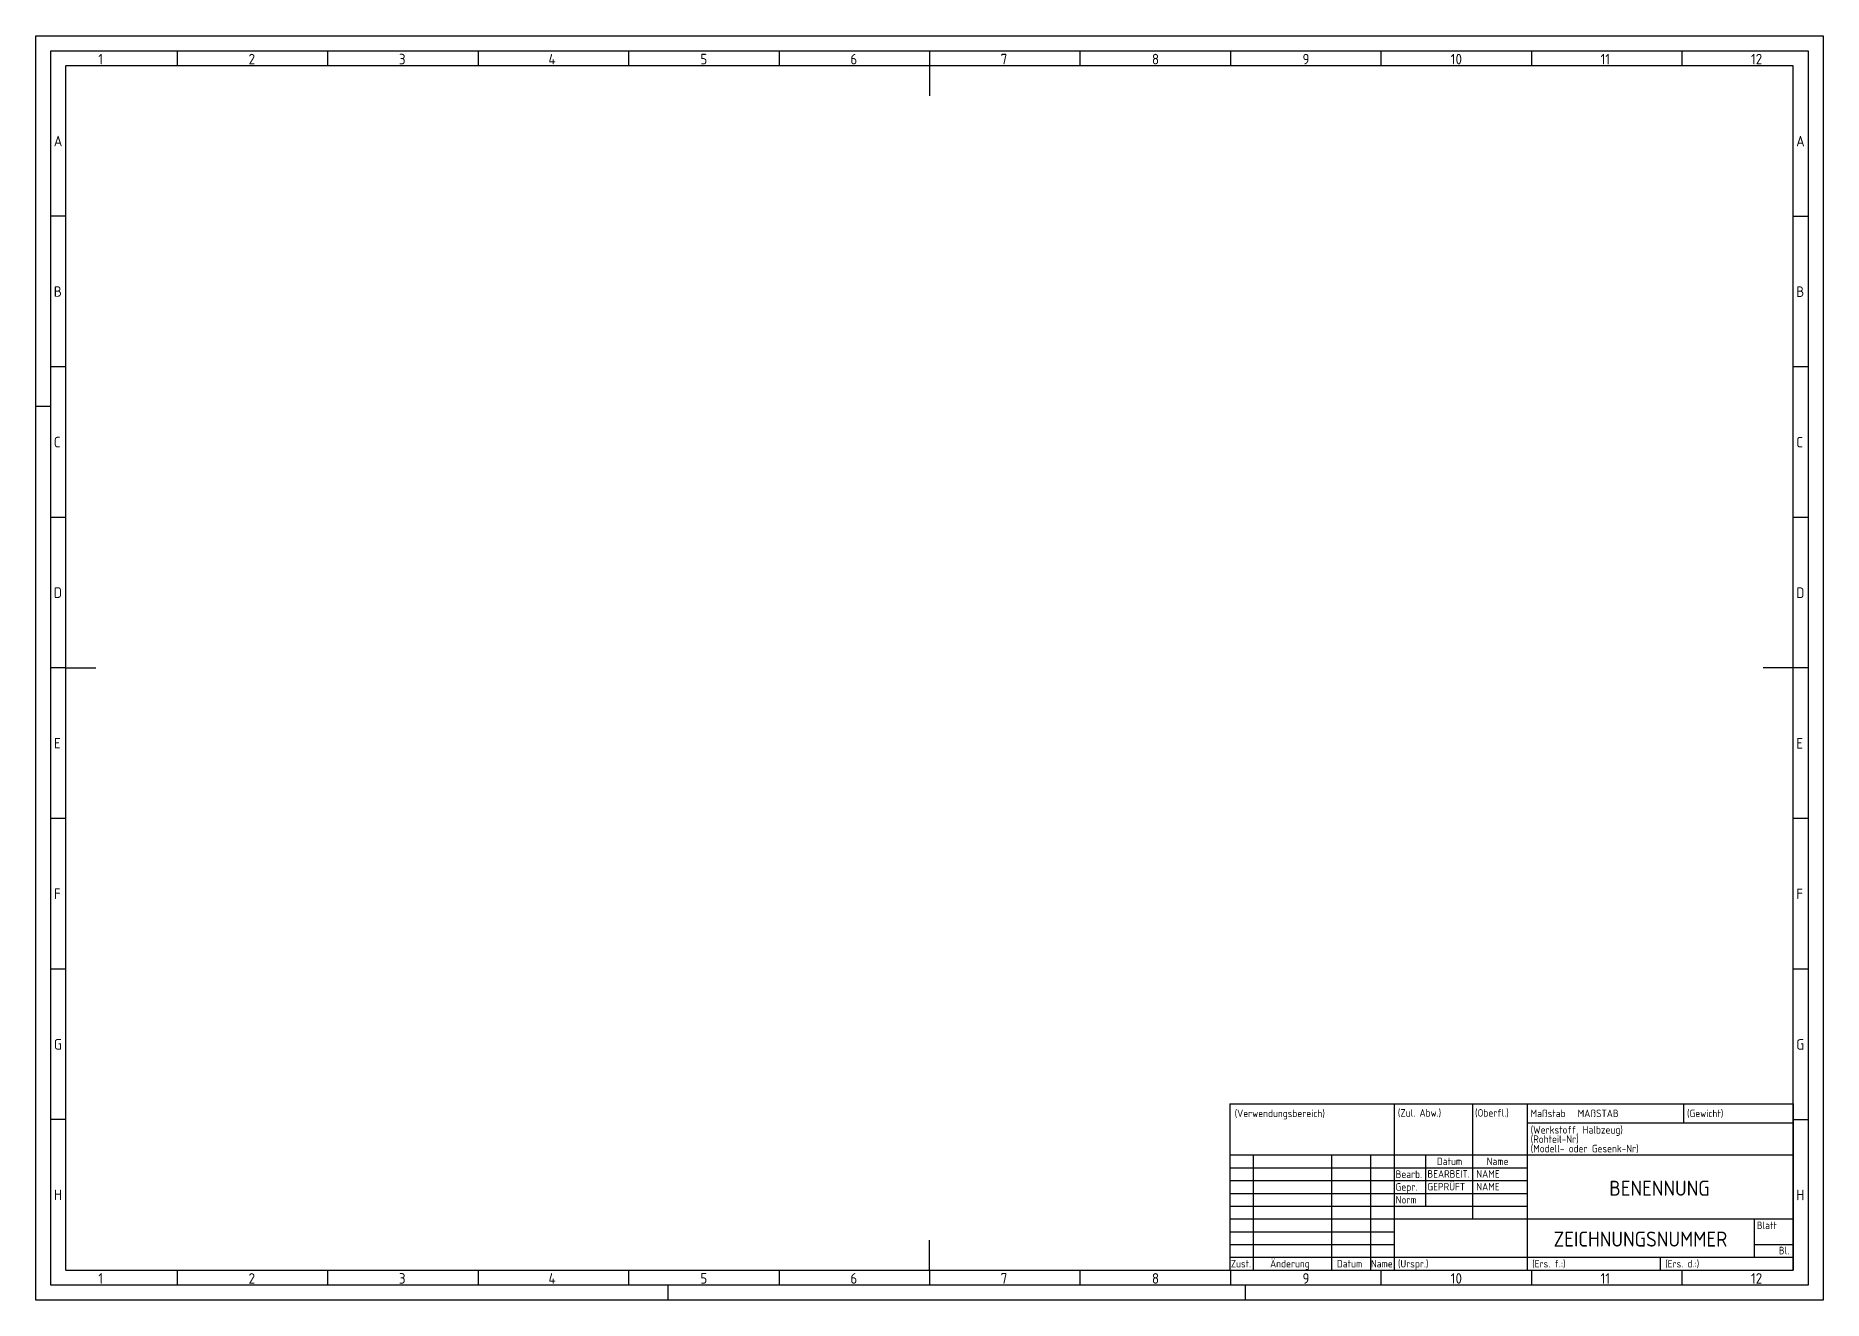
# Model space of a CAD drawing. Header units: millimetres. Extents: x 0 to 594, y 0 to 420.
import ezdxf
from ezdxf.enums import TextEntityAlignment as Align

# ---------------------------------------------------------------- set-up
doc = ezdxf.new("R2010")
doc.units = ezdxf.units.MM
for name, color, linetype in [('025', 1, 'Continuous'), ('035', 5, 'Continuous'), ('05', 6, 'Continuous'), ('07', 7, 'Continuous')]:
    doc.layers.add(name, color=color, linetype=linetype)
doc.styles.add('ISO Proportional', font='isocp.shx')

msp = doc.modelspace()

# ---------------------------------------------------------------- linework, layer by layer
at = {"layer": '035'}
for p, q in [((584, 410), (10, 410)), ((10, 10), (10, 410)), ((47, 415), (47, 410)), ((97, 415), (97, 410)), ((147, 415), (147, 410)), ((197, 415), (197, 410)), ((247, 415), (247, 410)), ((297, 415), (297, 410)), ((347, 415), (347, 410)), ((397, 415), (397, 410)), ((447, 415), (447, 410)), ((497, 415), (497, 410)), ((547, 415), (547, 410)), ((584, 10), (584, 410)), ((9.98, 360.04), (5, 360.04)), ((588.98, 360), (584, 360)), ((9.98, 310.04), (5, 310.04)), ((588.98, 310), (584, 310)), ((0, 297), (5, 297)), ((9.98, 260.04), (5, 260.04)), ((588.98, 260), (584, 260)), ((9.98, 210.04), (5, 210.04)), ((588.98, 210), (584, 210)), ((10, 160), (5.02, 160)), ((589, 159.96), (584.02, 159.96)), ((10, 110), (5.02, 110)), ((589, 109.96), (584.02, 109.96)), ((10, 60), (5.02, 60)), ((477.4, 65.25), (477.4, 27)), ((547.6, 65.25), (547.6, 58.88)), ((589, 59.96), (584.02, 59.96)), ((495.6, 58.88), (584, 58.88)), ((404.6, 48.25), (404.6, 10)), ((430.6, 48.25), (430.6, 10)), ((443.6, 48.25), (443.6, 10)), ((461.8, 48.25), (461.8, 31.25)), ((396.8, 44), (495.6, 44)), ((396.8, 39.75), (495.6, 39.75)), ((396.8, 35.5), (495.6, 35.5)), ((396.8, 31.25), (495.6, 31.25)), ((396.8, 27), (451.4, 27)), ((396.8, 22.75), (451.4, 22.75)), ((396.8, 18.5), (451.4, 18.5)), ((571, 18.5), (584, 18.5)), ((396.8, 14.25), (584, 14.25)), ((539.8, 14.25), (539.8, 10)), ((10, 10), (584, 10)), ((47, 10), (47, 5)), ((97, 10), (97, 5)), ((147, 10), (147, 5)), ((197, 10), (197, 5)), ((247, 10), (247, 5)), ((297, 10), (297, 5)), ((347, 10), (347, 5)), ((397, 10), (397, 5)), ((447, 10), (447, 5)), ((497, 10), (497, 5)), ((547, 10), (547, 5)), ((210, 5), (210, 0)), ((402, 0), (402, 5))]:
    msp.add_line(p, q, dxfattribs=at)
msp.add_lwpolyline([(0, 420), (594, 420), (594, 0), (0, 0)], close=True, dxfattribs=at)
at = {"layer": '07'}
for p, q in [((297, 410), (297, 400)), ((10, 210), (20, 210)), ((584, 210), (574, 210)), ((396.8, 65.25), (584, 65.25)), ((396.8, 65.25), (396.8, 10)), ((451.4, 65.25), (451.4, 10)), ((495.6, 65.25), (495.6, 10)), ((584, 65.25), (584, 10)), ((396.8, 48.25), (584, 48.25)), ((451.4, 27), (584, 27)), ((571, 27), (571, 14.25)), ((297, 10), (297, 20)), ((396.8, 10), (584, 10)), ((396.8, 10), (584, 10))]:
    msp.add_line(p, q, dxfattribs=at)
msp.add_lwpolyline([(5, 415), (589, 415), (589, 5), (5, 5)], close=True, dxfattribs=at)

# ---------------------------------------------------------------- texts
at = {"layer": '025', "style": 'ISO Proportional'}
for s, p in [('(Verwendungsbereich)', (398.4, 60.81)), ('Maßstab', (496.73, 60.81)), ('(Gewicht)', (548.73, 60.81)), ('(Werkstoff, Halbzeug)', (496.76, 55.35)), ('(Rohteil-Nr)', (496.76, 52.26)), ('(Modell- oder Gesenk-Nr)', (496.76, 49.12)), ('Bearb.', (451.9, 40.62)), ('Datum', (465.63, 44.88)), ('Name', (482.17, 44.88)), ('Gepr.', (451.9, 36.38)), ('Norm', (451.9, 32.12)), ('Blatt', (571.91, 23.63)), ('Zust.', (397.11, 10.88)), ('Änderung', (410.19, 10.88)), ('Datum', (432.41, 10.88)), ('Name', (443.68, 10.88)), ('(Urspr.)', (452.65, 10.88)), ('(Ers. f.:) ', (497.28, 10.88)), ('(Ers. d.:) ', (541.48, 10.88)), ('Bl.', (579.24, 15.26))]:
    msp.add_text(s, height=2.5, dxfattribs=at).set_placement(p)
at = {"layer": '025', "char_height": 2.5, "attachment_point": 1, "style": 'ISO Proportional'}
for s, insert, width in [('(Zul. Abw.)', (452.63, 63.48), 24.7674), ('(Oberfl.)', (478.29, 63.48), 17.3141)]:
    msp.add_mtext(s, dxfattribs=dict(at, insert=insert, width=width))
at = {"layer": '025', "style": 'ISO Proportional'}
for tag, p, s in [('MAßSTAB', (512.39, 60.81), '1:1'), ('BEARBEIT.', (462.46, 40.71), '00.00.00'), ('NAME', (478.72, 40.71), 'XXX'), ('GEPRÜFT', (462.46, 36.46), '00.00.00'), ('NAME', (478.72, 36.46), 'XXX')]:
    msp.add_attdef(tag, p, s, height=2.5, dxfattribs=at)
at = {"layer": '035', "style": 'ISO Proportional'}
for s, p in [('1', (20.81, 410.5)), ('2', (70.73, 410.5)), ('3', (120.68, 410.5)), ('4', (170.38, 410.5)), ('5', (220.84, 410.5)), ('6', (270.69, 410.5)), ('7', (320.67, 410.5)), ('8', (370.92, 410.5)), ('9', (420.96, 410.5)), ('10', (470.22, 410.5)), ('11', (519.99, 410.5)), ('12', (569.99, 410.5)), ('A', (6, 383.29)), ('A', (585, 383.25)), ('B', (6, 333.29)), ('B', (585, 333.25)), ('C', (6, 283.29)), ('C', (585, 283.25)), ('D', (6, 233.29)), ('D', (585, 233.25)), ('E', (6.02, 183.25)), ('E', (585.02, 183.22)), ('F', (6.02, 133.25)), ('F', (585.02, 133.22)), ('G', (6.02, 83.25)), ('G', (585.02, 83.22)), ('H', (6.02, 33.25)), ('H', (585.02, 33.22)), ('1', (20.81, 5.5)), ('2', (70.73, 5.5)), ('3', (120.68, 5.5)), ('4', (170.38, 5.5)), ('5', (220.84, 5.5)), ('6', (270.69, 5.5)), ('7', (320.67, 5.5)), ('8', (370.92, 5.5)), ('9', (420.96, 5.5)), ('10', (470.22, 5.5)), ('11', (519.99, 5.5)), ('12', (569.99, 5.5))]:
    msp.add_text(s, height=3.5, dxfattribs=at).set_placement(p)
at = {"layer": '05', "style": 'ISO Proportional'}
for tag, text, p in [('BENENNUNG', 'Benennung', (539.59, 37.21)), ('ZEICHNUNGSNUMMER', 'XXX', (533.25, 20.32))]:
    msp.add_attdef(tag, text=text, height=5, dxfattribs=at).set_placement(p, align=Align.MIDDLE)

doc.saveas('drawing.dxf')
